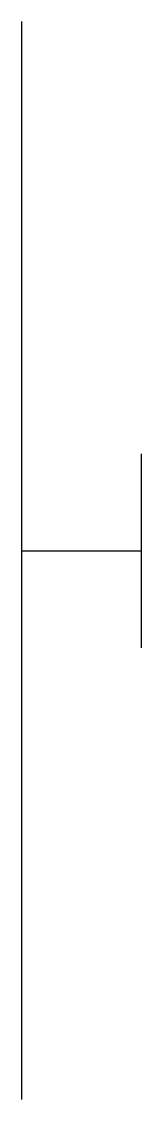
# Model space of a CAD drawing. Header units: metres. Extents: x -18775 to -18665, y -119429 to -118449.
import ezdxf

# ---------------------------------------------------------------- set-up
doc = ezdxf.new("R2010")
doc.units = ezdxf.units.M
doc.layers.add('DET1', color=1, linetype='Continuous')

msp = doc.modelspace()

# ---------------------------------------------------------------- linework, layer by layer
at = {"layer": 'DET1'}
for p, q in [((-18774.85, -118448.52), (-18774.85, -119429.36)), ((-18665.45, -119018.44), (-18665.45, -118841.74)), ((-18774.85, -118930.09), (-18665.45, -118930.09))]:
    msp.add_line(p, q, dxfattribs=at)

doc.saveas('drawing.dxf')
